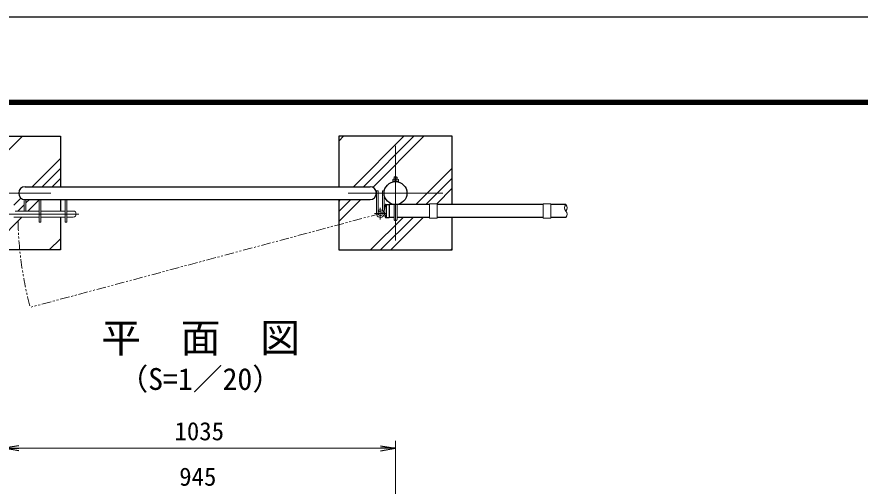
# Model space of a CAD drawing. Units: millimetres, scale not verified. Extents: x -4200 to 4200, y -2970 to 2970.
# Drawn here: x -2584 to -357, y 1732 to 2970 of the extents above; entities that cross this region are included whole.
import ezdxf
from ezdxf.enums import TextEntityAlignment as Align

# ---------------------------------------------------------------- set-up
doc = ezdxf.new("R2010")
doc.units = ezdxf.units.MM
doc.header["$LTSCALE"] = 10
for name, pattern in [('DASHED', [7.5, 6, -1.5]), ('USER1', [50.8, 31.75, -6.35, 6.35, -6.35]), ('USER2', [5, 2.5, -0.5, 0.5, -0.5, 0.5, -0.5])]:
    doc.linetypes.add(name, pattern=pattern)
for name, color, linetype, lineweight in [('0-0_D-STR1', 1, 'Continuous', 25), ('0-1_D-DCR-HCH', 7, 'Continuous', 13), ('0-3_D-STR3', 3, 'Continuous', 13), ('0-4_D-BMK', 2, 'USER1', 13), ('0-5_D-STR4', 7, 'Continuous', 25), ('0-8_D-STR-DIM', 7, 'Continuous', 13), ('0-B_D-TTL-TXT', 7, 'Continuous', 25), ('0-C_D-TTL', 7, 'Continuous', 25)]:
    doc.layers.add(name, color=color, linetype=linetype, lineweight=lineweight)
doc.layers.add('0-9_0', color=7, linetype='Continuous')
doc.styles.add('ＭＳ ゴシック', font='')
doc.styles.get('ＭＳ ゴシック').set_extended_font_data('MS Gothic')

# ---------------------------------------------------------------- blocks, each defined once
blk = doc.blocks.new('_Open')
at = {"layer": '0-9_0'}
blk.add_line((-10, 1.667), (0, 0), dxfattribs=at)
blk.add_lwpolyline([(-10, -1.667), (0, 0), (-10, 0)], dxfattribs=at)

msp = doc.modelspace()

# ---------------------------------------------------------------- linework, layer by layer
at = {"layer": '0-0_D-STR1'}
for p, q in [((-2561.98, 2522.08), (-1650.98, 2522.08)), ((-2561.98, 2488.08), (-1650.98, 2488.08)), ((-1609.06, 2475.33), (-1600.73, 2475.33)), ((-1608.73, 2475.33), (-1608.73, 2440.33)), ((-1600.73, 2475.33), (-1600.73, 2440.33)), ((-1587.73, 2474.83), (-1600.73, 2474.83)), ((-1493.73, 2474.83), (-1579.73, 2474.83)), ((-1193.73, 2474.83), (-1473.73, 2474.83)), ((-1133.73, 2474.83), (-1173.73, 2474.83)), ((-1609.06, 2440.33), (-1600.73, 2440.33)), ((-1587.73, 2440.83), (-1600.73, 2440.83)), ((-1493.73, 2440.83), (-1579.73, 2440.83)), ((-1193.73, 2440.83), (-1473.73, 2440.83)), ((-1133.73, 2440.83), (-1173.73, 2440.83))]:
    msp.add_line(p, q, dxfattribs=at)
msp.add_circle((-1583.73, 2505.08), 30.25, dxfattribs=at)
for centre, radius, start, end in [((-2561.98, 2505.08), 17, 90, 270), ((-1650.98, 2505.08), 17, 270, 90), ((-1578.5, 2457.83), 35.72, 151.52136, 208.47864), ((-1609.06, 2474.33), 1, 90, 147.70173), ((-1609.06, 2441.33), 1, 212.29827, 270)]:
    msp.add_arc(centre, radius, start, end, dxfattribs=at)
at = {"layer": '0-1_D-DCR-HCH'}
for p, q in [((-2749.54, 2474.83), (-2569.29, 2655.08)), ((-1733.73, 2642.11), (-1720.76, 2655.08)), ((-1694.66, 2522.08), (-1561.66, 2655.08)), ((-1668.14, 2522.08), (-1535.14, 2655.08)), ((-1643.63, 2520.07), (-1508.63, 2655.08)), ((-2543.19, 2522.08), (-2468.73, 2596.54)), ((-2516.67, 2522.08), (-2468.73, 2570.03)), ((-1529.78, 2474.83), (-1433.73, 2570.88)), ((-2490.16, 2522.08), (-2468.73, 2543.51)), ((-1503.26, 2474.83), (-1433.73, 2544.37)), ((-1474.75, 2476.83), (-1433.73, 2517.85)), ((-2591.89, 2473.38), (-2573.3, 2491.97)), ((-2580.92, 2457.83), (-2564.23, 2474.53)), ((-2559.73, 2479.03), (-2550.67, 2488.08)), ((-2554.41, 2457.83), (-2525.48, 2486.76)), ((-1733.73, 2429.98), (-1675.63, 2488.08)), ((-1733.73, 2456.5), (-1702.14, 2488.08)), ((-1733.73, 2483.02), (-1728.66, 2488.08)), ((-2657.16, 2355.08), (-2570.41, 2441.83)), ((-1649.53, 2355.08), (-1563.78, 2440.83)), ((-1623.01, 2355.08), (-1537.26, 2440.83)), ((-1596.5, 2355.08), (-1510.75, 2440.83)), ((-2498.06, 2355.08), (-2468.73, 2384.41)), ((-2471.54, 2355.08), (-2468.73, 2357.9)), ((-1437.4, 2355.08), (-1433.73, 2358.75))]:
    msp.add_line(p, q, dxfattribs=at)
at = {"layer": '0-3_D-STR3'}
for p, q in [((-1591.23, 2535.33), (-1591.23, 2541.13)), ((-1589.65, 2541.83), (-1578.08, 2541.83)), ((-1587.73, 2541.83), (-1587.73, 2547.26)), ((-1587.48, 2541.13), (-1587.48, 2535.33)), ((-1587.03, 2541.83), (-1587.03, 2547.96)), ((-1586.53, 2548.46), (-1580.93, 2548.46)), ((-1579.73, 2547.26), (-1580.93, 2548.46)), ((-1580.43, 2541.83), (-1580.43, 2547.96)), ((-1579.98, 2541.13), (-1579.98, 2535.33)), ((-1579.73, 2541.83), (-1579.73, 2547.26)), ((-1576.23, 2535.33), (-1576.23, 2541.13)), ((-1591.23, 2535.33), (-1576.23, 2535.33)), ((-1587.73, 2535.06), (-1587.73, 2535.33)), ((-1579.73, 2535.06), (-1579.73, 2535.33)), ((-1633.98, 2451.08), (-1633.98, 2511.08)), ((-1629.48, 2511.08), (-1633.98, 2511.08)), ((-1629.48, 2451.08), (-1629.48, 2511.08)), ((-1613.98, 2451.08), (-1613.98, 2511.08)), ((-2564.23, 2488.08), (-2564.23, 2457.83)), ((-2559.73, 2488.08), (-2564.23, 2488.08)), ((-2559.73, 2488.08), (-2559.73, 2457.83)), ((-2524.98, 2488.08), (-2524.98, 2428.83)), ((-2520.48, 2488.08), (-2520.48, 2428.83)), ((-2455.98, 2488.08), (-2455.98, 2428.83)), ((-2451.48, 2488.08), (-2451.48, 2428.83)), ((-1587.73, 2436.46), (-1587.73, 2475.1)), ((-1579.73, 2436.46), (-1579.73, 2475.1)), ((-1493.73, 2476.83), (-1493.73, 2438.83)), ((-1473.73, 2476.83), (-1493.73, 2476.83)), ((-1473.73, 2476.83), (-1473.73, 2438.83)), ((-1193.73, 2476.83), (-1193.73, 2438.83)), ((-1173.73, 2476.83), (-1193.73, 2476.83)), ((-1173.73, 2476.83), (-1173.73, 2438.83)), ((-2588.23, 2457.83), (-2524.98, 2457.83)), ((-2520.48, 2457.83), (-2455.98, 2457.83)), ((-2451.48, 2457.83), (-2434.98, 2457.83)), ((-1629.48, 2459.43), (-1626.9, 2455.74)), ((-2592.01, 2441.83), (-2524.98, 2441.83)), ((-2524.98, 2428.83), (-2520.48, 2428.83)), ((-2520.48, 2441.83), (-2455.98, 2441.83)), ((-2455.98, 2428.83), (-2451.48, 2428.83)), ((-2451.48, 2441.83), (-2434.98, 2441.83)), ((-1473.73, 2438.83), (-1493.73, 2438.83)), ((-1173.73, 2438.83), (-1193.73, 2438.83))]:
    msp.add_line(p, q, dxfattribs=at)
for points in [[(-1586.53, 2548.46), (-1587.73, 2547.26), (-1579.73, 2547.26)], [(-1618.48, 2459.7), (-1618.48, 2511.08), (-1613.98, 2511.08)]]:
    msp.add_lwpolyline(points, dxfattribs=at)
for centre, radius, start, end in [((-1589.35, 2539.03), 2.81, 48.21899, 131.78101), ((-1583.73, 2531.44), 10.39, 68.85295, 111.14705), ((-1578.1, 2538.97), 2.86, 49.0514, 130.9486), ((-2434.98, 2449.83), 8, 270, 90), ((-1623.98, 2451.08), 10, 180, 123.36701), ((-1623.98, 2451.08), 5.5, 180, 122.15304)]:
    msp.add_arc(centre, radius, start, end, dxfattribs=at)
at = {"layer": '0-3_D-STR3', "linetype": 'DASHED'}
msp.add_arc((-1583.73, 2436.46), 4, 180, 0, dxfattribs=at)
at = {"layer": '0-4_D-BMK'}
for p, q in [((-1583.73, 2630.08), (-1583.73, 2380.08)), ((-2743.73, 2505.08), (-2493.73, 2505.08)), ((-1708.73, 2505.08), (-1458.73, 2505.08)), ((-1639.51, 2451.08), (-1608.44, 2451.08)), ((-1623.98, 2435.55), (-1623.98, 2466.61)), ((-2608.79, 2449.83), (-2420.3, 2449.83))]:
    msp.add_line(p, q, dxfattribs=at)
at = {"layer": '0-4_D-BMK', "linetype": 'USER2'}
msp.add_line((-1623.98, 2451.08), (-2546.24, 2204.28), dxfattribs=at)
msp.add_arc((-1624.23, 2451.33), 956.76, 181.26933, 195, dxfattribs=at)
at = {"layer": '0-5_D-STR4'}
for p, q in [((-2468.73, 2655.08), (-2468.73, 2522.08)), ((-1733.73, 2655.08), (-1733.73, 2522.08)), ((-2468.73, 2488.08), (-2468.73, 2457.83))]:
    msp.add_line(p, q, dxfattribs=at)
for points in [[(-2768.73, 2474.83), (-2768.73, 2655.08), (-2468.73, 2655.08)], [(-1433.73, 2474.83), (-1433.73, 2655.08), (-1733.73, 2655.08)], [(-1733.73, 2488.08), (-1733.73, 2355.08), (-1433.73, 2355.08), (-1433.73, 2440.83)], [(-2468.73, 2441.83), (-2468.73, 2355.08), (-2768.73, 2355.08), (-2768.73, 2440.83)]]:
    msp.add_lwpolyline(points, dxfattribs=at)
at = {"layer": '0-8_D-STR-DIM'}
for p, q in [((-1583.73, 1521.59), (-1583.73, 1851.59)), ((-2578.73, 1831.59), (-1623.73, 1831.59))]:
    msp.add_line(p, q, dxfattribs=at)
for centre, start, end in [((-1125.17, 2466.33), 135.18146, 224.81854), ((-1142.28, 2466.33), 315.18146, 44.81854), ((-1142.28, 2449.33), 315.18146, 44.81854)]:
    msp.add_arc(centre, 12.06, start, end, dxfattribs=at)
at = {"layer": '0-C_D-TTL', "color": 2}
msp.add_lwpolyline([(-4199.68, 2970.23), (4200.32, 2970.23), (4200.32, -2969.77), (-4199.68, -2969.77)], close=True, dxfattribs=at)
at = {"layer": '0-C_D-TTL'}
for points in [[(-3929.68, 2750.23), (3930.32, 2750.23), (3930.32, -2749.77), (-3929.68, -2749.77)], [(-3927.18, 2747.73), (3927.82, 2747.73), (3927.82, -2747.27), (-3927.18, -2747.27)], [(-3924.68, 2745.23), (3925.32, 2745.23), (3925.32, -2744.77), (-3924.68, -2744.77)], [(-3922.18, 2742.73), (3922.82, 2742.73), (3922.82, -2742.27), (-3922.18, -2742.27)], [(-3919.68, 2740.23), (3920.32, 2740.23), (3920.32, -2739.77), (-3919.68, -2739.77)]]:
    msp.add_lwpolyline(points, close=True, dxfattribs=at)

# ---------------------------------------------------------------- block references
at = {"layer": '0-8_D-STR-DIM', "xscale": 4, "yscale": 4, "rotation": 180}
msp.add_blockref('_Open', (-2618.73, 1831.59), dxfattribs=at)
at = {"layer": '0-8_D-STR-DIM', "xscale": 4, "yscale": 4}
msp.add_blockref('_Open', (-1583.73, 1831.59), dxfattribs=at)

# ---------------------------------------------------------------- texts
at = {"layer": '0-8_D-STR-DIM', "style": 'ＭＳ ゴシック'}
for s, p in [('1035', (-2167.48, 1838.34)), ('945', (-2154.95, 1718.34))]:
    msp.add_text(s, height=48.09, dxfattribs=at).set_placement(p, align=Align.BOTTOM_LEFT)
at = {"layer": '0-B_D-TTL-TXT', "style": 'ＭＳ ゴシック'}
for s, height, p in [('平\u3000面\u3000図', 76.98, (-2361.12, 2061.55)), ('（S=1／20）', 57.7, (-2315.64, 1968.36))]:
    msp.add_text(s, height=height, dxfattribs=at).set_placement(p, align=Align.BOTTOM_LEFT)

doc.saveas('drawing.dxf')
